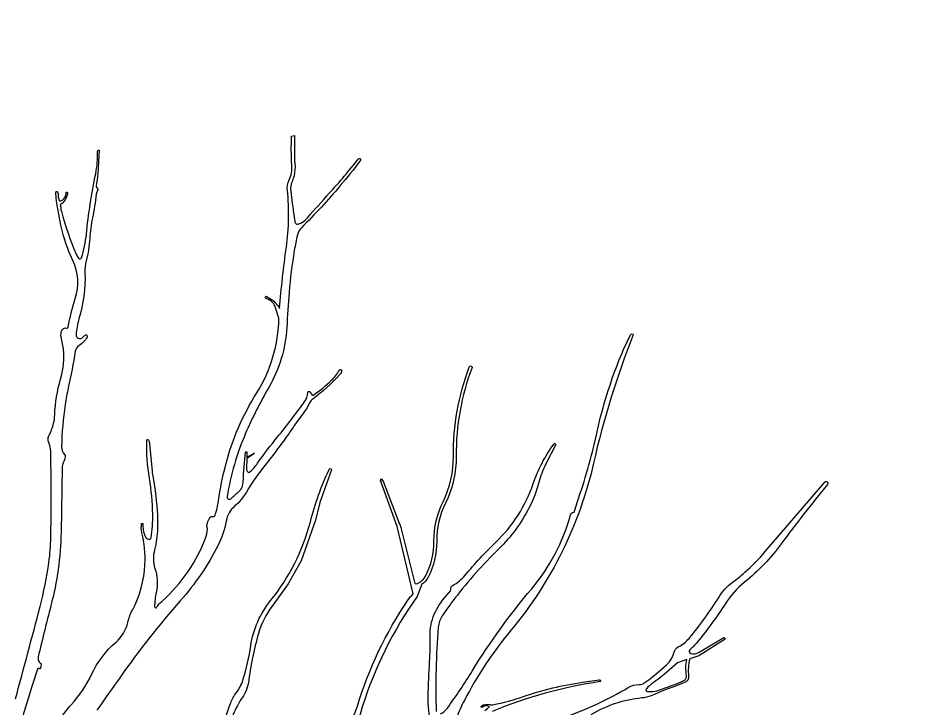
# Model space of a CAD drawing. Header units: millimetres. Extents: x 7 to 784, y -168 to 358.
# Drawn here: x 290.89 to 320.7, y 141.04 to 164.14 of the extents above; entities that cross this region are included whole.
import ezdxf

# ---------------------------------------------------------------- set-up
doc = ezdxf.new("R2010")
doc.units = ezdxf.units.MM

# ---------------------------------------------------------------- blocks, each defined once
blk = doc.blocks.new('Winter trees 1_dwgmodels.com')
at = {"color": 0}
for points in [[(2.134, 97.41, 0.003809), (3.964, 104.259, 0.027896), (4.623, 107.549, 0.031527), (4.769, 109.397, 0.007732), (4.771, 115.096, 0.002056), (4.757, 115.822, 0.099943), (4.613, 116.46, -0.225356), (4.623, 116.952, 0.057218), (4.973, 117.908, 0.050334), (5.058, 118.531, -0.064965), (5.496, 121.167, 0.138107), (5.557, 124.185, -0.116924), (5.545, 124.697, -0.263985), (5.795, 124.977, -0.166708), (5.945, 124.977, 0.459309), (6.05, 125.038, -0.03224), (6.586, 127.166, 0.189889), (6.404, 129.993, -0.041529), (5.717, 131.836, -0.047486), (5.136, 135.053, -0.754931), (5.258, 135.099, -0.165406), (5.306, 134.951, 0.093328), (5.391, 134.452, 0.34434), (5.44, 134.422, 0.186643), (5.732, 134.573, 0.179816), (5.915, 135.053, -0.652451), (5.959, 135.072, -0.283213), (6.002, 134.918, -0.114875), (5.629, 134.257, -0.203183), (5.548, 134.22, 0.388055), (5.496, 134.17, 0.082387), (5.549, 133.645, 0.034533), (6.652, 130.472, 0.054586), (6.827, 130.16, 0.618246), (7.053, 130.196, 0.051147), (7.413, 131.946, -0.025818), (8.104, 136.449, 0.060724), (8.241, 138.105, -0.325673), (8.311, 138.21, -0.64747), (8.352, 138.168), (8.321, 137.41, -0.027487), (8.142, 135.533, 0.317653), (8.216, 135.385, -0.429363), (8.256, 135.24, 0.104753), (8.145, 134.92, -0.016815), (7.864, 133.16, 0.031359), (7.666, 131.637, -0.045003), (7.402, 129.968, 0.069635), (7.306, 129.078, -0.081681), (6.856, 125.671, 0.065321), (6.654, 124.451, 0.301485), (6.796, 124.221, 0.315546), (7.159, 124.286, -0.01512), (7.361, 124.478, -0.381623), (7.41, 124.478, -0.119649), (7.465, 124.398, -0.21906), (7.458, 124.29, -0.132262), (6.866, 123.667, 0.220411), (6.586, 123.249, -0.017404), (6.064, 120.536, 0.019962), (5.829, 119.285, 0.030193), (5.563, 116.154, 0.192608), (5.779, 115.573, -0.210015), (5.833, 115.41, -0.100507), (5.695, 114.951, 0.141899), (5.62, 114.6), (5.525, 109.789, -0.058831), (4.769, 104.318, 0.005476), (3.826, 100.528, 0.249545), (3.941, 100.088, 0.111014), (4.018, 100.035, -0.467526), (4.041, 99.962), (4.003, 99.686, -0.563972), (3.916, 99.649, 0.444166), (3.78, 99.619), (3.373, 98.388), (2.678, 96.143, 0.019491)], [(4.629, 94.161, -0.105747), (6.273, 96.955, 0.075334), (7.783, 99.201, -0.103696), (9.615, 101.62, 0.158267), (10.497, 103.089, -0.064651), (10.835, 103.999, 0.109195), (11.767, 107.397, 0.071993), (11.547, 109.748, -0.10004), (11.52, 110.45), (11.621, 110.45), (11.621, 110.218, 0.11815), (11.812, 109.424, 0.366125), (12.155, 109.279, 0.289121), (12.236, 109.375, 0.039067), (12.347, 111.124, 0.037969), (12.104, 113.808, -0.047241), (11.901, 116.611, -0.729729), (12.029, 116.649, -0.16324), (12.11, 116.359), (12.298, 114.343, 0.024667), (12.371, 113.832, -0.051963), (12.7, 110.074, -0.060007), (12.481, 108.476, 0.139884), (12.511, 107.105, -0.124475), (12.605, 105.31, 0.040441), (12.485, 104.262, 0.752082), (12.634, 104.213, -0.062696), (13.018, 104.649, 0.123929), (16.332, 109.494, 0.134047), (16.392, 110.182, -0.121602), (16.41, 110.475, -0.076141), (16.616, 110.895, -0.323075), (16.79, 110.956, 0.40263), (16.985, 111.057, 0.046137), (17.24, 112.124, -0.027846), (17.785, 114.833, -0.077049), (20.088, 120.162, 0.136689), (21.73, 125.718), (21.73, 125.718), (21.488, 126.477, 0.235621), (20.838, 127.145, -0.233306), (20.707, 127.278), (20.707, 127.278, 0.038511), (20.791, 127.355, 0.06512), (20.987, 127.219, -0.091419), (21.462, 126.856, 0.046887), (21.603, 126.699, -0.084853), (21.784, 126.432), (21.784, 126.432, -0.015313), (22.289, 130.989, 0.061926), (22.362, 135.2, -0.138803), (22.496, 135.986, 0.129508), (22.698, 137.048, -0.030653), (22.679, 139.238), (22.881, 139.288), (22.881, 137.94, 0.025995), (22.918, 137.228, -0.085286), (22.856, 136.29, -0.04122), (22.713, 135.856, 0.129511), (22.612, 135.16, 0.009325), (22.862, 133.291, -0.006058), (22.923, 132.855, 0.409918), (23.122, 132.698, 0.116933), (23.441, 132.813, 0.068439), (23.858, 133.175, -0.004508), (25.482, 134.995, 0.017433), (27.656, 137.562, -0.703284), (27.807, 137.512, -0.170619), (27.764, 137.38, -0.012195), (26.302, 135.565, -0.02173), (23.41, 132.436, 0.141108), (23.11, 131.898, 0.015528), (22.879, 130.743, 0.021984), (22.494, 127.623, 0.005648), (22.318, 125.018, -0.117913), (20.982, 120.559, 0.028747), (19.26, 117.153, 0.063449), (17.882, 112.431, 0.708185), (18.16, 112.281, 0.002127), (18.753, 112.824, 0.203066), (19.081, 113.549, -0.028626), (19.26, 115.739, -0.900799), (19.351, 115.736, -0.04644), (19.343, 115.382), (19.884, 115.663), (19.926, 115.637), (19.349, 115.28), (19.325, 114.495, 0.221), (19.42, 114.275, 0.384751), (19.58, 114.275, 0.055209), (20.147, 114.919, -0.018641), (21.633, 116.875, 0.016387), (23.624, 119.474, 0.137454), (23.883, 120.187, -0.585707), (24.003, 120.244, -0.131877), (24.189, 120.017, 0.462436), (24.279, 119.99, 0.045803), (25.65, 121.091, 0.07358), (26.234, 121.849, -0.817571), (26.397, 121.797, -0.16103), (26.266, 121.509, -0.044013), (24.256, 119.691, 0.114523), (24.016, 119.403, -0.045703), (23.465, 118.522, 0.012686), (22.692, 117.45, -0.019826), (20.778, 114.874, 0.035381), (19.317, 112.775, -0.080108), (18.441, 111.729, 0.173114), (17.813, 110.617, -0.07703), (17.192, 108.772, -0.060994), (14.397, 104.692, 0.027703), (9.944, 99.038, -0.003825), (8.178, 96.561, 0.049029)], [(17.173, 92.231, -0.080333), (18.145, 97.102, -0.074814), (18.564, 97.858, 0.088042), (19.056, 98.801, 0.039859), (19.644, 101.367, -0.135379), (21.117, 104.716, 0.108345), (24.071, 110.563, -0.046674), (25.474, 114.464, -0.508897), (25.628, 114.494, -0.386003), (25.634, 114.42), (24.786, 111.998), (24.461, 110.689), (23.397, 107.67), (22.43, 105.961), (21.223, 104.305, 0.085774), (20.213, 102.264, 0.035848), (19.461, 98.601, -0.132559), (18.896, 97.347, 0.022383), (18.259, 96.085, 0.047001)], [(26.395, 94.376, 0.072186), (27.567, 96.857, -0.074023), (31.323, 104.736, -0.051539), (31.717, 105.208), (30.542, 110.215), (29.294, 113.647), (29.371, 113.769), (29.501, 113.504), (30.681, 110.477, -0.004004), (30.807, 110.145), (31.853, 105.984), (31.991, 105.96), (32.254, 106.115, 0.142194), (32.647, 106.531, 0.120288), (33.269, 109.128, -0.115689), (33.94, 112.051, 0.116476), (34.716, 115.451, -0.091881), (35.888, 122.053, -1.009549), (36.101, 122.05, 0.092412), (34.92, 115.453, -0.116476), (34.124, 111.961, 0.115689), (33.473, 109.129, -0.120288), (32.829, 106.438, -0.142194), (32.358, 105.939), (32.358, 105.939), (32.358, 105.939), (32.018, 105.024), (32.018, 105.024, 0.078008), (27.936, 96.8, -0.086257), (26.733, 94.126)], [(33.06, 95.497, -0.065598), (32.836, 97.612, -0.009085), (32.947, 100.153, 0.022), (32.982, 102.109, -0.110318), (33.291, 103.688, -0.094712), (34.398, 105.298, 0.208515), (34.522, 105.608, -0.284164), (34.644, 105.821, 0.096914), (35.597, 106.604, -0.029546), (37.867, 109.046, 0.120492), (40.651, 113.409, -0.076015), (42.18, 116.346, -0.678785), (42.339, 116.304), (41.573, 114.817, 0.054864), (41.063, 113.486, -0.053667), (40.358, 111.635, -0.082378), (38.081, 108.545, 0.036619), (34.822, 104.878, 0.015246), (33.886, 103.574, 0.128314), (33.59, 102.728, 0.028568), (33.436, 96.461, 0.554157)], [(33.754, 96.277, 0.113963), (34.264, 96.718, 0.020015), (36.111, 99.471, -0.037359), (40.536, 105.594, 0.108859), (43.422, 111.089, -0.315973), (43.641, 111.271, 0.329974), (43.73, 111.348, -0.030673), (43.916, 112.001, 0.030794), (45.349, 117.04, -0.037421), (46.912, 122.272, -0.027969), (47.904, 124.487, -0.673988), (48.094, 124.469, 0.038774), (45.13, 114.916, -0.118113), (39.016, 102.529, 0.053023), (35.527, 97.291, 0.032766), (34.947, 95.981, 0.522633)], [(37.062, 96.543, 0.036683), (37.403, 96.826, 0.296257), (36.871, 96.779, -0.382282), (36.789, 96.784, -0.451651), (36.795, 96.861, -0.237715), (37.421, 96.977, 0.120251), (37.656, 96.966, 0.034209), (39.935, 97.579, -0.0467), (44.32, 98.642), (45.545, 98.82, -0.210833), (45.641, 98.801, -0.677678), (45.614, 98.686, 0.060015), (37.597, 96.469, 0.204649)], [(42.92, 96.008, 0.047484), (47.721, 98.25, -0.137552), (48.53, 98.463, 0.160109), (48.915, 98.583, 0.030192), (50.575, 99.927, 0.149468), (51.128, 100.863, -0.218933), (51.441, 101.26, 0.101213), (52.244, 101.901, 0.034135), (54.447, 104.943, -0.091742), (55.486, 106.076, 0.018263), (56.396, 106.815, 0.036067), (57.913, 108.351), (62.332, 113.517, -1.005627), (62.541, 113.348, 0.012322), (59.091, 108.92, -0.063052), (56.374, 106.081, 0.079207), (54.941, 104.482, -0.028524), (52.856, 101.623, -0.041404), (52.302, 101.051, 0.603452), (52.368, 100.773, 0.198993), (52.995, 100.862), (54.839, 101.952), (54.926, 101.846), (52.976, 100.596), (52.292, 100.377, 0.090725), (52.206, 99.092, -0.345634), (51.911, 98.612, 0.009689), (49.419, 97.635, -0.075199), (48.737, 97.466, 0.113973), (44.948, 96.213, -0.045407)]]:
    blk.add_lwpolyline(points, format="xyb", dxfattribs=at)
blk.add_lwpolyline([(52.065, 100.329), (51.377, 100.083), (51.184, 99.906, -0.028661), (49.563, 98.585, 0.045857), (49.067, 98.151, 0.639463), (49.148, 97.946, 0.045344), (49.583, 97.961, 0.053707), (50.117, 98.088, 0.010051), (51.523, 98.617, 0.01521), (51.847, 98.758, 0.331245), (52.051, 99.14, -0.080859), (52.065, 100.329, -11.512032)], format="xyb", close=True, dxfattribs=at)

msp = doc.modelspace()

# ---------------------------------------------------------------- linework, layer by layer
at = {"color": 0}
msp.add_arc((223.31744, 157.44221), 97.37766, 305.9270425, 305.9270425, dxfattribs=at)

# ---------------------------------------------------------------- block references
at = {"xscale": 0.45, "yscale": 0.45, "zscale": 0.45}
msp.add_blockref('Winter trees 1_dwgmodels.com', (289.85084, 97.52278), dxfattribs=at)

doc.saveas('drawing.dxf')
